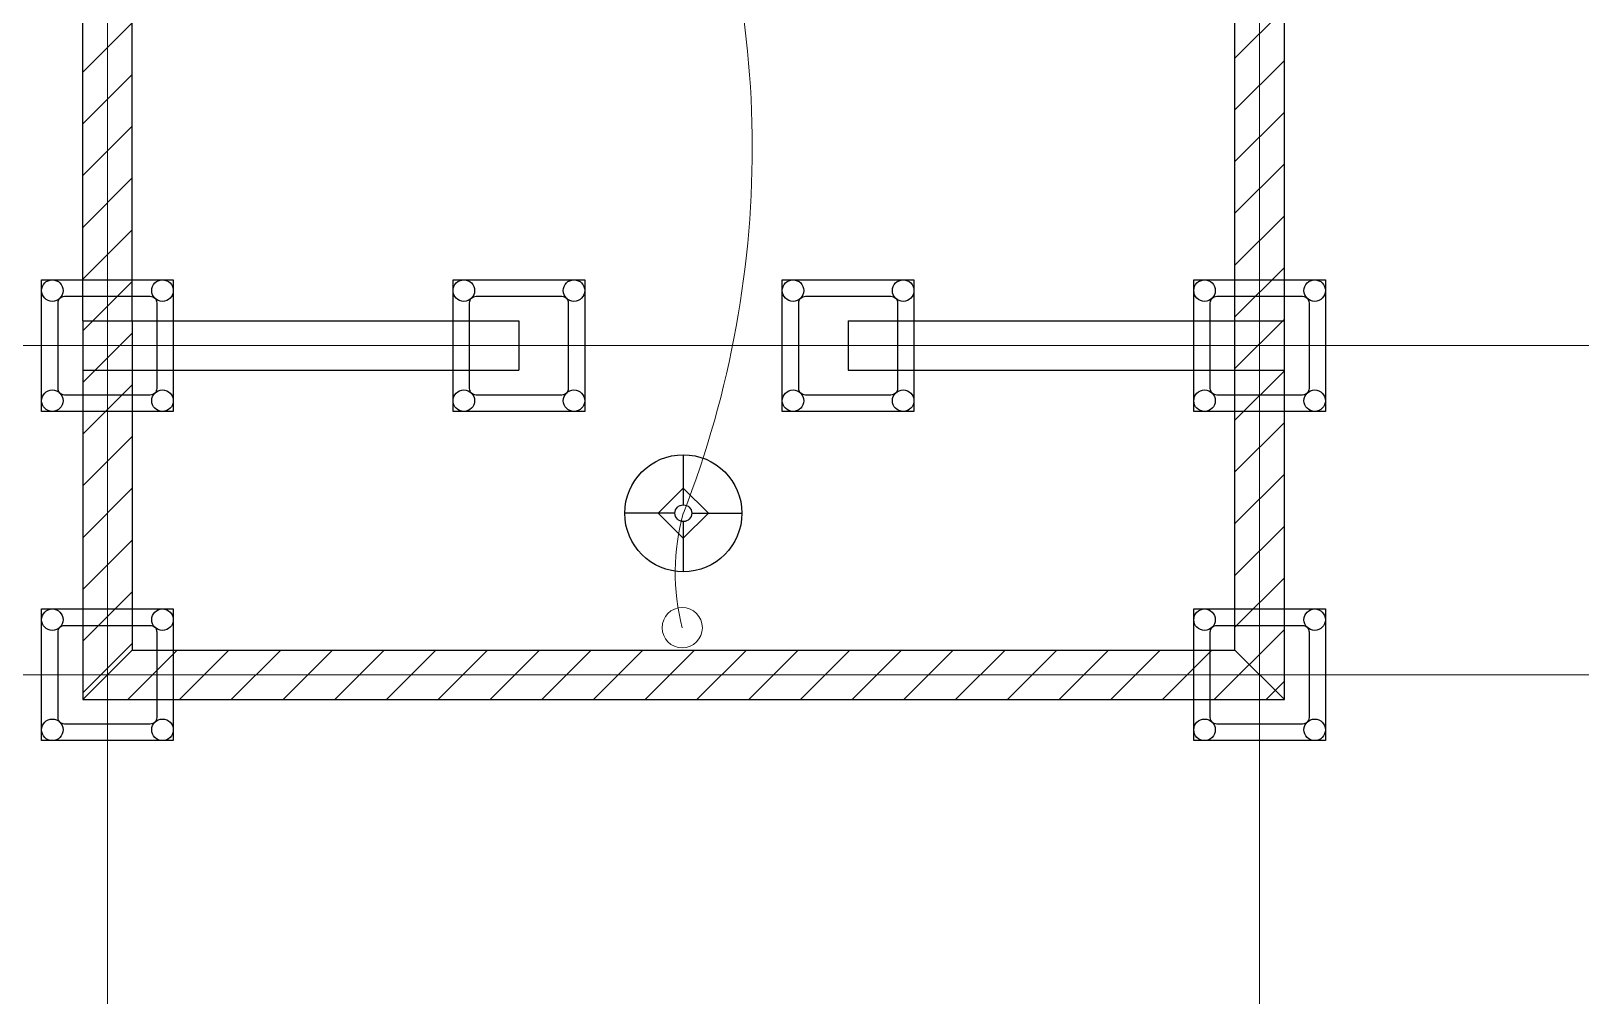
# Model space of a CAD drawing. Header units: metres. Extents: x 1.9 to 22.6, y 1.3 to 21.9.
# Drawn here: x 6.467 to 11.199, y 1.279 to 4.234 of the extents above; entities that cross this region are included whole.
import ezdxf

# ---------------------------------------------------------------- set-up
doc = ezdxf.new("R2010")
doc.units = ezdxf.units.M
doc.linetypes.add('ACAD_ISO04W100', pattern=[30, 24, -3, 0, -3])
doc.layers.get('0').update_dxf_attribs({"color": 52})
for name, color, linetype, lineweight in [('Aux', 10, 'ACAD_ISO04W100', 18), ('Electrico', 5, 'Continuous', 15), ('Muros', 140, 'Continuous', 25)]:
    doc.layers.add(name, color=color, linetype=linetype, lineweight=lineweight)
for name, color, linetype in [('Kastillo', 30, 'Continuous'), ('lamparas', 40, 'Continuous'), ('Muros de Carga', 221, 'Continuous')]:
    doc.layers.add(name, color=color, linetype=linetype)

# ---------------------------------------------------------------- blocks, each defined once
blk = doc.blocks.new('Lamp - Table')
at = {"linetype": 'Continuous'}
for p, q in [((0, 7), (0, 1)), ((0, 3), (-3, 0)), ((3, 0), (0, 3)), ((-1, 0), (-7, 0)), ((-3, 0), (0, -3)), ((0, -3), (3, 0)), ((1, 0), (7, 0)), ((0, -1), (0, -7))]:
    blk.add_line(p, q, dxfattribs=at)
for radius in [7, 1]:
    blk.add_circle((0, 0), radius, dxfattribs=at)

msp = doc.modelspace()

# ---------------------------------------------------------------- hatches: boundary and pattern name
at = {"layer": 'Muros de Carga'}
h = msp.add_hatch(dxfattribs=at)
h.set_pattern_fill('ANSI31', color=256, scale=0.035)
h.paths.add_polyline_path([(5.6241, 20.1537), (3.6241, 20.1537), (3.7741, 20.0037), (5.6241, 20.0037)])
h.paths.add_polyline_path([(5.7741, 20.1537), (5.6241, 20.1537), (5.6241, 20.0037), (5.7741, 20.0037)])
h.paths.add_polyline_path([(10.2741, 20.1537), (5.7741, 20.1537), (5.7741, 20.0037), (10.1241, 20.0037)])
h.paths.add_polyline_path([(10.2741, 20.1537), (10.1241, 20.0037), (10.1241, 16.3537), (10.2741, 16.3537)])
h.paths.add_polyline_path([(10.2741, 16.3537), (10.1241, 16.3537), (10.1241, 16.2037), (10.2741, 16.2037)])
h.paths.add_polyline_path([(10.2741, 16.2037), (10.1241, 16.2037), (10.1241, 14.3537), (10.2741, 14.3537)])
h.paths.add_polyline_path([(10.2741, 14.2037), (10.1241, 14.2037), (10.1241, 6.9537), (10.2741, 6.9537)])
h.paths.add_polyline_path([(10.2741, 14.3537), (10.1241, 14.3537), (10.1241, 14.2037), (10.2741, 14.2037)])
h.paths.add_polyline_path([(10.2741, 6.9537), (10.1241, 6.9537), (10.1241, 6.8037), (10.2741, 6.8037)])
h.paths.add_polyline_path([(10.2741, 6.8037), (10.1241, 6.8037), (10.1241, 3.3537), (10.2741, 3.3537)])
h.paths.add_polyline_path([(10.2741, 3.3537), (10.1241, 3.3537), (10.1241, 3.2037), (10.2741, 3.2037)])
h.paths.add_polyline_path([(10.2741, 3.2037), (10.1241, 3.2037), (10.1241, 2.3537), (10.2741, 2.2037)])
h.paths.add_polyline_path([(10.1241, 2.3537), (6.7741, 2.3537), (6.6241, 2.2037), (10.2741, 2.2037)])
h.paths.add_polyline_path([(6.7741, 6.8037), (6.6241, 6.9537), (6.6241, 3.3537), (6.7741, 3.3537)])
h.paths.add_polyline_path([(6.7741, 3.2037), (6.6241, 3.2037), (6.6241, 2.2037), (6.7741, 2.3537)])
h.paths.add_polyline_path([(6.7741, 3.3537), (6.6241, 3.3537), (6.6241, 3.2037), (6.7741, 3.2037)])
h.paths.add_polyline_path([(5.7741, 6.9537), (3.7741, 6.9537), (3.7741, 6.8037), (5.6241, 6.8037), (5.6241, 6.1287), (5.7741, 6.1287)])
h.paths.add_polyline_path([(5.7741, 5.1287), (5.6241, 5.1287), (5.6241, 4.4537), (3.7741, 4.4537), (3.7741, 6.8037), (3.6241, 6.8037), (3.6241, 4.3037), (5.7741, 4.3037)])
h.paths.add_polyline_path([(3.7741, 6.9537), (3.6241, 6.9537), (3.6241, 6.8037), (3.7741, 6.8037)])
h.paths.add_polyline_path([(3.7741, 9.2037), (3.6241, 9.2037), (3.6241, 6.9537), (3.7741, 6.9537)])
h.paths.add_polyline_path([(3.7741, 9.3537), (3.6241, 9.3537), (3.6241, 9.2037), (3.7741, 9.2037)])
h.paths.add_polyline_path([(3.7741, 14.2037), (3.6241, 14.2037), (3.6241, 9.3537), (3.7741, 9.3537)])
h.paths.add_polyline_path([(3.7741, 14.3537), (3.6241, 14.3537), (3.6241, 14.2037), (3.7741, 14.2037)])
h.paths.add_polyline_path([(3.7741, 20.0037), (3.6241, 20.1537), (3.6241, 14.3537), (3.7741, 14.3537)])

# ---------------------------------------------------------------- linework, layer by layer
at = {"layer": 'Aux'}
for p, q in [((6.6991, 1.2787), (6.6991, 21.0787)), ((10.1991, 21.0787), (10.1991, 1.2787)), ((11.1991, 3.2787), (2.6991, 3.2787)), ((11.1991, 2.2787), (2.6991, 2.2787))]:
    msp.add_line(p, q, dxfattribs=at)
at = {"layer": 'Electrico', "color": 18, "true_color": 0x000000}
msp.add_circle((8.4452, 2.4217), 0.0612, dxfattribs=at)
at = {"layer": 'Electrico'}
msp.add_arc((5.6095, 3.8792), 3.0482, 338.6499, 22.8363, dxfattribs=at)
at = {"layer": 'Electrico', "color": 18, "true_color": 0x000000}
msp.add_arc((9.0959, 2.5895), 0.672, 164.463, 194.463, dxfattribs=at)
at = {"layer": 'Kastillo'}
for points in [[(6.4991, 3.4787), (6.8991, 3.4787), (6.8991, 3.0787), (6.4991, 3.0787)], [(7.7491, 3.4787), (8.1491, 3.4787), (8.1491, 3.0787), (7.7491, 3.0787)], [(8.7491, 3.4787), (9.1491, 3.4787), (9.1491, 3.0787), (8.7491, 3.0787)], [(9.9991, 3.4787), (10.3991, 3.4787), (10.3991, 3.0787), (9.9991, 3.0787)], [(6.4991, 2.4787), (6.8991, 2.4787), (6.8991, 2.0787), (6.4991, 2.0787)], [(9.9991, 2.4787), (10.3991, 2.4787), (10.3991, 2.0787), (9.9991, 2.0787)]]:
    msp.add_lwpolyline(points, close=True, dxfattribs=at)
for points in [[(6.5691, 3.4287), (6.8291, 3.4287, -0.414214), (6.8491, 3.4087), (6.8491, 3.1487, -0.414214), (6.8291, 3.1287), (6.5691, 3.1287, -0.414214), (6.5491, 3.1487), (6.5491, 3.4087, -0.414214)], [(7.8191, 3.4287), (8.0791, 3.4287, -0.414214), (8.0991, 3.4087), (8.0991, 3.1487, -0.414214), (8.0791, 3.1287), (7.8191, 3.1287, -0.414214), (7.7991, 3.1487), (7.7991, 3.4087, -0.414214)], [(8.8191, 3.4287), (9.0791, 3.4287, -0.414214), (9.0991, 3.4087), (9.0991, 3.1487, -0.414214), (9.0791, 3.1287), (8.8191, 3.1287, -0.414214), (8.7991, 3.1487), (8.7991, 3.4087, -0.414214)], [(10.0691, 3.4287), (10.3291, 3.4287, -0.414214), (10.3491, 3.4087), (10.3491, 3.1487, -0.414214), (10.3291, 3.1287), (10.0691, 3.1287, -0.414214), (10.0491, 3.1487), (10.0491, 3.4087, -0.414214)], [(6.5691, 2.4287), (6.8291, 2.4287, -0.414214), (6.8491, 2.4087), (6.8491, 2.1487, -0.414214), (6.8291, 2.1287), (6.5691, 2.1287, -0.414214), (6.5491, 2.1487), (6.5491, 2.4087, -0.414214)], [(10.0691, 2.4287), (10.3291, 2.4287, -0.414214), (10.3491, 2.4087), (10.3491, 2.1487, -0.414214), (10.3291, 2.1287), (10.0691, 2.1287, -0.414214), (10.0491, 2.1487), (10.0491, 2.4087, -0.414214)]]:
    msp.add_lwpolyline(points, format="xyb", close=True, dxfattribs=at)
for centre in [(6.5318, 3.446), (6.8664, 3.446), (7.7818, 3.446), (8.1164, 3.446), (8.7818, 3.446), (9.1164, 3.446), (10.0318, 3.446), (10.3664, 3.446), (6.5318, 3.1114), (6.8664, 3.1114), (7.7818, 3.1114), (8.1164, 3.1114), (8.7818, 3.1114), (9.1164, 3.1114), (10.0318, 3.1114), (10.3664, 3.1114), (6.5318, 2.446), (6.8664, 2.446), (10.0318, 2.446), (10.3664, 2.446), (6.5318, 2.1114), (6.8664, 2.1114), (10.0318, 2.1114), (10.3664, 2.1114)]:
    msp.add_circle(centre, 0.0327, dxfattribs=at)
at = {"layer": 'Muros'}
for p, q in [((10.2741, 2.2037), (10.2741, 20.1537)), ((6.6241, 3.3537), (6.6241, 6.9537)), ((6.7741, 3.3537), (6.7741, 6.8037)), ((10.1241, 2.3537), (10.1241, 6.8037)), ((6.6241, 3.3537), (6.6241, 2.2037)), ((6.6241, 3.3537), (7.9491, 3.3537)), ((6.7741, 3.3537), (6.7741, 3.2037)), ((7.9491, 3.3537), (7.9491, 3.2037)), ((8.9491, 3.3537), (10.2741, 3.3537)), ((8.9491, 3.3537), (8.9491, 3.2037)), ((6.6241, 3.2037), (7.9491, 3.2037)), ((6.7741, 3.2037), (6.7741, 2.3537)), ((8.9491, 3.2037), (10.2741, 3.2037)), ((6.7741, 2.3537), (6.6241, 2.2037)), ((6.7741, 2.3537), (10.1241, 2.3537)), ((10.1241, 2.3537), (10.2741, 2.2037)), ((6.6241, 2.2037), (10.2741, 2.2037))]:
    msp.add_line(p, q, dxfattribs=at)

# ---------------------------------------------------------------- block references
at = {"layer": 'lamparas', "xscale": 0.0254, "yscale": 0.0254, "zscale": 0.0254}
msp.add_blockref('Lamp - Table', (8.4485, 2.7695), dxfattribs=at)

doc.saveas('drawing.dxf')
